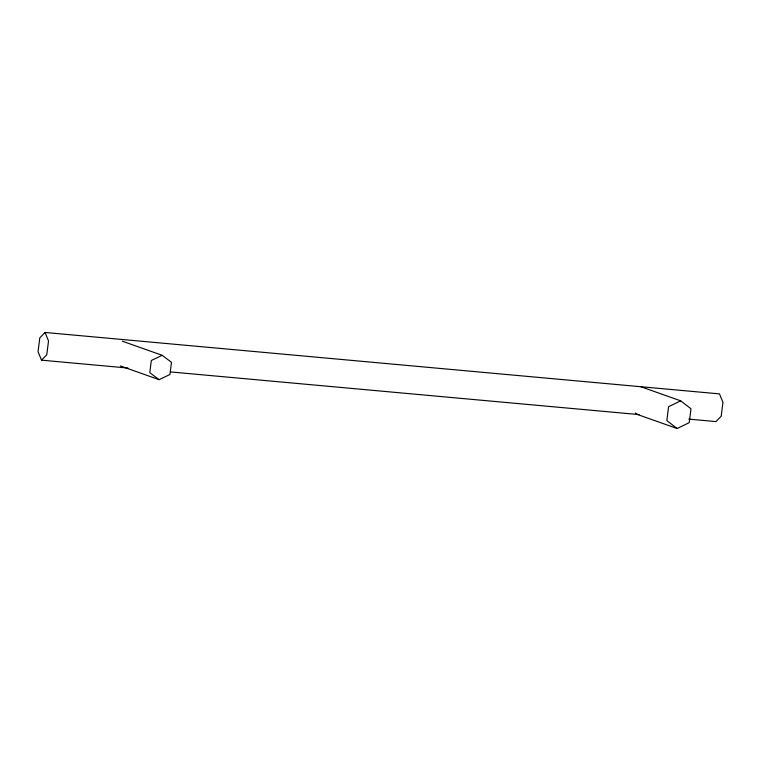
<?xml version="1.0" encoding="UTF-8"?>
<svg xmlns="http://www.w3.org/2000/svg" width="761" height="761" viewBox="0 0 761 761"><rect width="100%" height="100%" fill="white"/><g stroke="black" fill="none" stroke-linecap="round" stroke-linejoin="round"><path stroke-width="1.14" d="M688.753 419.111L715.968 421.594L721.2 416.21L722.95 402.36L719.468 393.884L45.032 332.462L39.8 337.846L38.05 351.706L41.532 360.172L127.905 368.039M41.532 360.172L46.773 354.788L48.523 340.938L45.032 332.462M680.657 400.828L668.577 406.735L666.826 420.586L677.157 428.538L689.238 422.631L690.988 408.771L680.657 400.828L640.819 386.721M162.179 355.301L151.334 360.476L149.793 372.652L159.097 379.663L169.941 374.488L171.482 362.312L162.179 355.301L122.34 341.194M170.502 371.92L639.059 414.593M677.157 428.538L637.318 414.431L635.435 412.985M120.371 365.955L159.097 379.663"/></g></svg>
